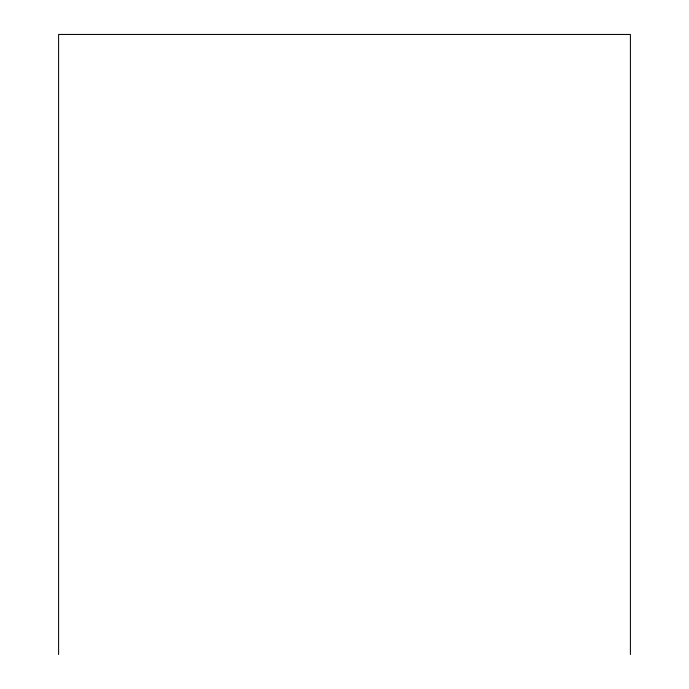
<?xml version="1.0" encoding="UTF-8"?>
<svg xmlns="http://www.w3.org/2000/svg" width="689" height="689" viewBox="0 0 689 689"><rect width="100%" height="100%" fill="white"/><g stroke="black" fill="none" stroke-linecap="round" stroke-linejoin="round"><path stroke-width="1.03" d="M630.401 654.55L630.401 34.45L58.599 34.45L58.599 654.55"/></g></svg>
